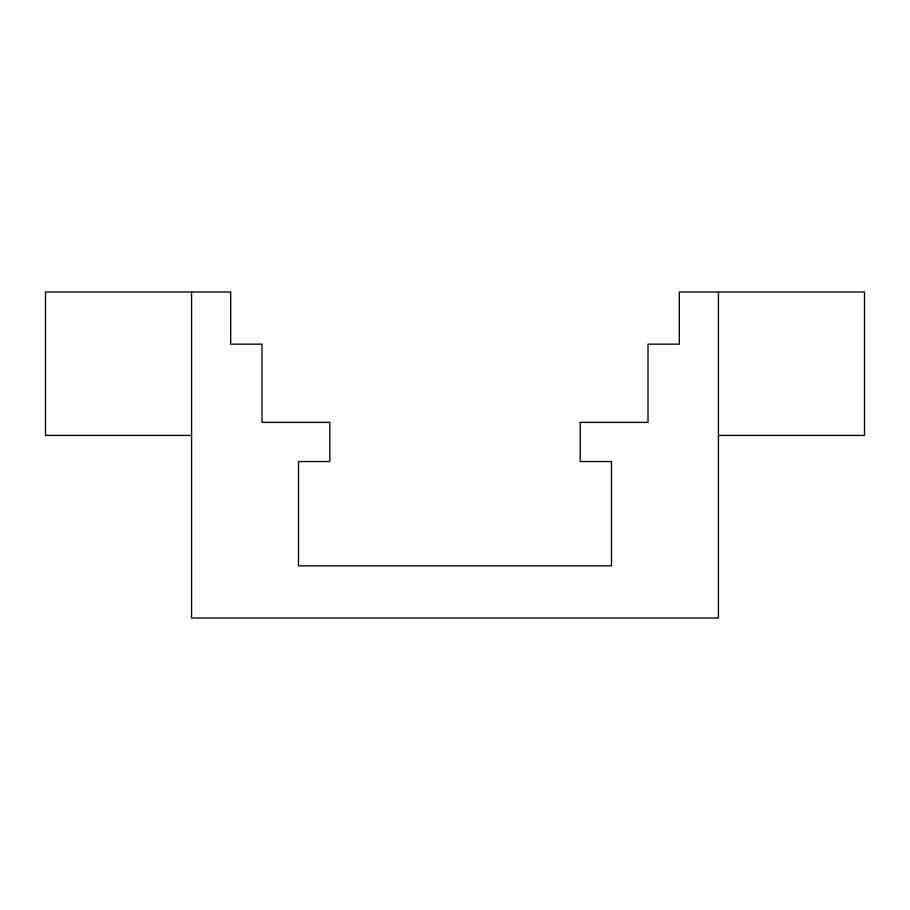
<?xml version="1.0" encoding="UTF-8"?>
<svg xmlns="http://www.w3.org/2000/svg" width="910" height="910" viewBox="0 0 910 910"><rect width="100%" height="100%" fill="white"/><g stroke="black" fill="none" stroke-linecap="round" stroke-linejoin="round"><path stroke-width="1.36" d="M191.566 435.435L45.5 435.435L45.5 291.985L230.685 291.985L230.685 344.151L261.989 344.151L261.989 422.399L329.807 422.399L329.807 461.518L298.503 461.518L298.503 565.849L611.497 565.849L611.497 461.518L580.193 461.518L580.193 422.399L648.011 422.399L648.011 344.151L679.315 344.151L679.315 291.985L864.5 291.985L864.5 435.435L718.434 435.435M718.434 291.985L718.434 618.015L191.566 618.015L191.566 291.985"/></g></svg>
